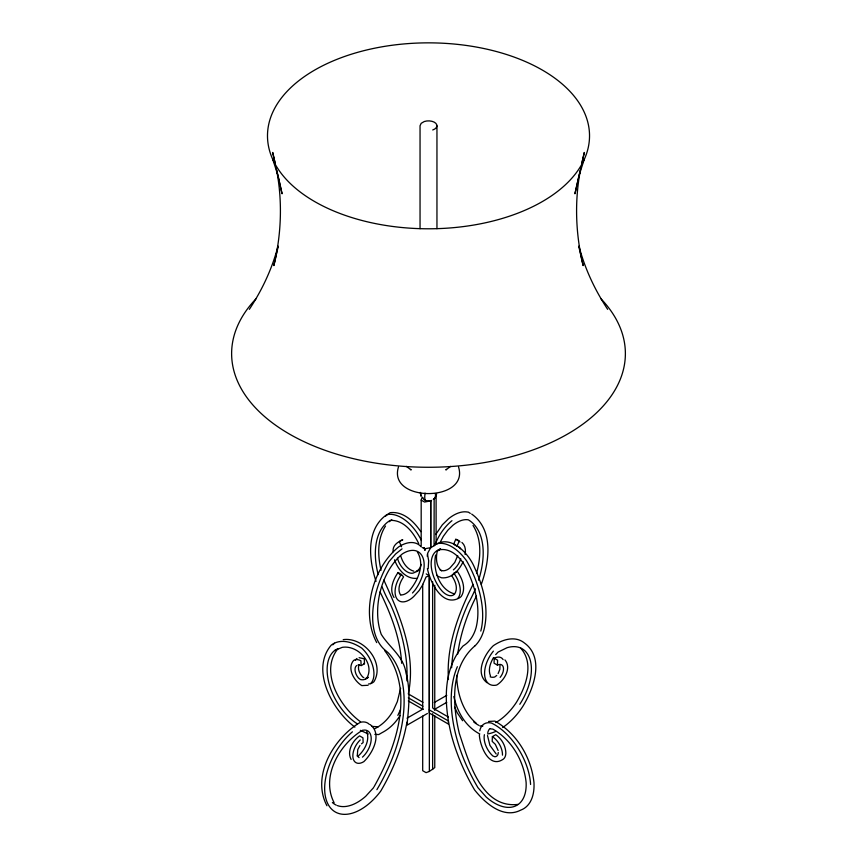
<?xml version="1.0" encoding="UTF-8"?>
<svg xmlns="http://www.w3.org/2000/svg" width="857" height="857" viewBox="0 0 857 857"><rect width="100%" height="100%" fill="white"/><g stroke="black" fill="none" stroke-linecap="round" stroke-linejoin="round"><path stroke-width="1.29" d="M412.496 593.001L414.917 590.248A29.127 16.819 -60 0 0 423.101 558.153A29.127 16.819 -60 0 0 402.329 553.933C381.258 571.523 371.906 608.341 381.226 634.276C389.292 647.356 403.679 656.323 405.993 672.991C410.674 690.11 408.778 707.893 406.968 725.226L427.418 713.463M503.134 659.622A14.912 8.613 -60 0 0 494.221 658.251L494.05 663.189L497.424 665.139L499.063 664.518A8.977 5.185 -60 0 1 503.498 668.31A8.977 5.185 -60 0 1 500.113 677.405M479.352 734.76C479.759 745.536 488.758 768.333 502.459 759.698A14.912 8.613 60 0 0 505.855 753.207C505.748 745.89 501.731 738.83 495.753 734.695L492.368 736.645L492.197 741.391L495.335 744.337L498.131 750.539M497.424 665.139L497.606 660.201L494.221 658.251M428.211 568.545L428.671 560.714L427.429 553.986M393.138 551.769C392.302 545.395 397.702 541.956 402.779 539.867A20.043 11.57 60 0 0 399.983 541.056M400.637 688.257L397.327 701.647L393.384 710.324A122.058 70.467 60 0 1 375.302 728.439L374.863 728.729M437.284 551.094C435.806 557.832 435.913 566.07 441.58 570.901M465.115 554.533C465.929 550.323 465.362 545.373 461.923 542.449M457.713 654.02C460.466 633.784 467.14 614.169 476.46 596.043M427.204 556.214L427.825 552.861L430.707 547.698L430.707 500.917L431.51 500.445C428.704 501.463 423.304 501.206 422.801 497.467M435.602 555.036C432.689 569.123 439.052 589.466 454.071 593.772M406.979 722.097C402.619 746.479 393.277 769.768 380.754 791.075A51.206 29.567 -60 0 1 327.631 803.395A51.206 29.567 -60 0 1 352.42 731.824M580.939 167.394C574.308 199.767 575.422 233.522 583.156 265.606L578.764 246.355M581.774 163.666L584.303 152.45L581.646 164.094M278.236 246.355L273.844 265.606C281.578 233.522 282.692 199.767 276.061 167.394M398.462 467.011C387.364 502.438 469.636 502.438 458.538 467.011M580.178 170.564L574.929 193.789L578.989 175.739L584.046 159.884A161.03 92.974 0 0 0 386.818 46.021A161.03 92.974 0 0 0 314.637 201.556A161.03 92.974 0 0 0 584.046 159.884M476.567 573.354C480.734 557.757 482.095 539.653 473.021 525.47M278 246.28C272.119 268.744 262.124 289.987 249.344 309.334M421.183 546.873L421.183 500.092L422.18 497.167M457.713 555.593L454.767 562.428L450 567.934A14.558 8.409 -60 0 1 442.266 570.676A29.127 16.819 -60 0 1 440.123 570.034M481.291 584.356C489.336 562.063 493.943 529.744 471.682 514.071M421.28 564.42L419.962 568.052L416.952 571.458L412.892 573.183A14.558 8.409 60 0 1 397.444 558.111M359.115 664.582C357.133 669.113 359.865 674.33 363.218 677.448L363.839 677.598M456.995 546.22L459.127 541.26L455.753 539.31L453.61 544.27L456.995 546.22A14.558 8.409 -60 0 1 460.53 548.791M473.021 584.41C458.345 613.837 446.208 646.028 448.436 679.494M397.852 715.413L400.455 709.682M498.099 673.581L499.856 669.349L499.985 665.482M435.699 534.522L442.362 524.784L448.575 518.731A35.576 20.536 -60 0 1 467.472 512.036L468.308 512.122A79.283 45.775 -60 0 1 470.311 513.418M439.802 543.038L443.326 536.321L447.783 530.269L452.86 525.309A29.127 16.819 -60 0 1 468.34 519.824A72.62 41.929 -60 0 1 478.581 580.2M463.144 561.614C459.352 570.066 451.725 578.829 441.548 577.8L438.163 576.365A35.576 20.536 -60 0 1 436.524 574.94M373.952 786.951C396.32 747.411 415.774 690.892 384.793 650.795M376.898 789.683L377.326 788.901A122.058 70.467 -60 0 0 388.167 652.745L384.086 649.252A79.283 45.775 -60 0 1 388.874 561.764L395.613 553.986L402.062 548.834M493.536 657.576C490.354 662.9 487.89 669.724 490.44 675.777M385.5 526.027C377.101 539.064 377.691 555.7 381.044 570.259M434.081 498.967L433.342 499.385L434.145 498.924L434.081 545.748L430.707 547.698M434.585 544.848L436.106 542.16L436.106 495.378M400.648 595.112C396.952 589.38 400.058 582.01 403.561 576.954L401.43 574.447L398.055 572.508C393.234 579.461 388.949 589.605 394.038 597.5M359.994 745.504L357.765 749.586L357.326 755.424M427.418 568.577C429.935 581.796 442.169 607.152 458.87 598.154A20.043 11.57 60 0 0 461.291 596.322C466.379 588.438 462.094 578.293 457.274 571.33L453.899 573.279L451.757 575.786C455.271 580.842 458.377 588.213 454.681 593.944A14.558 8.409 60 0 1 440.412 589.08A29.127 16.819 60 0 1 438.098 550.098L440.348 548.801M373.513 787.733L365.778 796.228A44.853 25.892 -60 0 1 337.379 805.591M495.667 654.641L498.099 652.081L507.087 647.699A44.853 25.892 -60 0 1 530.601 661.529A44.853 25.892 -60 0 1 519.803 704.283M496.739 675.455L494.693 677.03A17.14 9.898 -60 0 1 490.161 676.805M474.617 646.135C450.064 667.507 452.357 704.733 459.352 733.571C468.447 760.587 481.12 808.74 517.949 804.412M361.493 743.833L363.132 742.558L362.95 737.823L359.576 735.874C352.591 740.823 346.667 751.139 351.102 759.452M450.664 466.39L445.79 469.904L446.593 469.454M389.196 521.731L391.82 519.76M434.145 545.705C449.893 533.3 468.8 553.161 474.617 567.763C483.348 586.691 489.079 608.352 484.162 629.113A79.283 45.775 60 0 1 474.682 646.178M437.948 550.805L440.594 548.812M416.952 571.458L419.202 570.162M401.43 574.447A20.043 11.57 -60 0 0 396.491 598.111A20.043 11.57 -60 0 0 413.717 596.536L419.009 590.698L422.394 585.352L426.068 576.954L429.357 575.733L429.357 771.429L426.068 772.65L422.694 770.7L422.694 716.12M357.165 723.747A44.853 25.892 60 0 1 329.731 685.879A44.853 25.892 60 0 1 334.616 650.527L337.99 648.578C319.254 671.931 339.95 706.821 360.54 721.798M359.094 657.683L364.311 658.808L364.482 663.757L361.097 665.707L360.926 660.758A14.912 8.613 60 0 0 353.609 660.447C346.764 668.406 354.08 680.929 361.793 685.6L368.103 685.279M364.996 679.312L368.371 677.373L366.239 677.844M429.261 771.482L434.756 767.636L434.756 715.713M407.011 718.187L422.93 709.039M434.285 702.504L446.786 695.327M434.242 709.542L446.743 702.354M416.266 571.233L419.309 569.948M334.616 650.527L342.2 647.356C357.84 644.7 375.302 663.511 366.764 678.144A17.14 9.898 60 0 1 360.465 679.547L358.419 677.973A8.977 5.185 60 0 1 356.694 665.514M488.565 721.433L494.885 721.112C516.996 733.506 531.308 757.577 533.965 782.537A51.206 29.567 60 0 1 520.799 810.079C503.284 819.303 484.955 802.988 474.574 789.908C464.419 772.628 456.406 754.085 451.285 734.685C444.194 705.482 441.966 670.067 463.112 645.921A72.62 41.929 60 0 0 476.235 627.035C480.734 608.02 475.485 588.181 467.483 570.837C462.801 559.728 451.5 546.562 438.098 550.098M357.069 755.981L358.483 755.767C364.857 749.864 369.988 740.244 366.742 731.535M482.866 726.061L479.856 725.922M391.049 512.593C403.904 511.543 414.167 521.838 420.83 531.683M357.969 665.021L360.283 665.396M416.984 578.357C405.961 579.353 397.766 569.284 394.574 559.792M371.788 726.404L378.248 726.779M374.82 734.342L378.73 734.567L382.104 732.617A129.075 74.527 60 0 0 400.005 715.552M343.218 639.633C364.043 636.805 385.222 662.922 373.952 681.701A23.878 13.787 60 0 1 368.51 683.982M490.44 728.868L492.871 729.114C511.768 739.966 523.788 760.823 526.102 782.248A44.853 25.892 60 0 1 486.176 797.01L478.002 787.733A122.058 70.467 60 0 1 457.359 666.692M424.986 493.171L425.147 493.214A8.174 2.55 -76.6 0 0 425.147 499.845L425.629 500.531M413.845 571.201C407.043 569.273 402.683 562.653 400.819 556.161M363.657 663.447L364.482 663.757M360.336 730.346L368.296 733.967M410.407 469.454L411.21 469.904L406.336 466.39M421.183 500.092L424.558 502.041L430.771 500.874L430.771 547.655L424.558 548.823L422.308 547.527M426.218 573.922L429.357 575.733M422.93 702.354L408.328 693.924C416.47 654.105 399.983 615.465 383.829 580.05M448.35 717.03L432.635 707.957L432.635 581.796M408.328 697.823L422.919 706.243M429.261 709.907L448.35 720.93L448.35 724.047L429.261 713.024L429.261 575.786M408.328 700.94L422.919 709.36M487.044 682.761C474.66 673.388 484.344 654.212 493.364 645.664A51.206 29.567 -60 0 1 523.981 642.675C545.063 657.437 533.729 688.749 522.652 706.65A51.206 29.567 -60 0 1 502.63 727.55M370.138 724.551C382.522 733.924 372.838 753.099 363.818 761.659A14.912 8.613 -60 0 1 352.998 757.824A14.912 8.613 -60 0 1 360.24 739.934M358.022 756.752L359.083 757.609M354.894 727.111C332.677 710.667 310.138 670.078 331.177 645.192A51.206 29.567 60 0 1 361.793 648.171A23.878 13.787 60 0 1 370.578 683.65M476.235 723.244C462.501 711.503 457.049 692.874 456.674 675.337M496.214 754.021L489.915 745.354L487.494 735.552M504.923 659.89C511.768 667.839 504.452 680.362 496.739 685.032A23.878 13.787 -60 0 1 484.676 675.37A23.878 13.787 -60 0 1 493.396 651.127M398.055 572.508L400.187 575.004M520.542 648.01C534.639 663.404 525.791 686.768 516.428 702.333A44.853 25.892 -60 0 1 495.764 722.558M462.619 720.748L457.306 712.895L454.703 707.164M607.656 309.334C594.876 289.987 584.881 268.744 579 246.28M376.694 642.611C360.604 612.455 372.709 567.987 398.676 546.884A35.576 20.536 -60 0 1 420.433 546.07M417.37 551.983C425.179 564.581 417.852 580.864 409.121 591.051A14.558 8.409 -60 0 1 401.258 594.94M418.73 543.606C413.47 532.476 403.829 519.717 390.192 520.392A72.62 41.929 60 0 0 378.183 574.629M421.141 496.16L420.444 492.421M334.112 802.72C320.636 776.742 339.426 744.122 362.457 730.282L364.889 730.035A17.14 9.898 -60 0 1 371.145 740.212A17.14 9.898 -60 0 1 362.49 757.149M326.945 805.751C311.027 775.928 333.951 737.716 360.443 722.28A23.878 13.787 -60 0 1 369.228 724.229M380.058 591.93C391.028 614.308 400.23 638.154 401.644 663.286M399.405 541.817L401.537 546.787M376.041 581.389C368.917 559.9 365.607 529.315 386.839 514.629L387.675 514.543A35.576 20.536 60 0 1 421.44 540.51M424.172 547.741L424.997 550.173M424.108 547.784L424.922 550.205M272.954 159.884L278.011 175.739L282.071 193.789L276.822 170.564M420.926 495.86L420.38 492.968M275.354 164.094L272.697 152.45L275.226 163.666M436.952 125.754L436.952 228.69M434.756 585.245L434.756 710.389M432.635 713.731L432.635 769.532M422.694 584.324L422.694 709.467M420.048 228.69L420.048 125.754L421.183 123.312L424.279 121.523A8.452 4.885 0 0 1 435.817 123.312A8.452 4.885 0 0 1 432.721 129.975M600.939 298.75A196.885 113.67 0 0 1 428.5 467.269A196.885 113.67 0 0 1 256.061 298.75M435.292 493.525A8.12 5.742 45 0 1 433.471 499.32M436.556 493.525A8.12 6.577 11.7 0 1 436.288 495.228L435.785 496.374A8.12 6.149 34.7 0 1 433.824 498.892M479.802 733.999A129.075 74.527 -60 0 1 453.835 696.516M451.628 667.774A129.075 74.527 -60 0 1 468.34 603.253A72.62 41.929 -60 0 0 475.421 588.813M530.59 784.487A51.206 29.567 60 0 0 491.511 723.062A23.878 13.787 60 0 0 479.738 730.828M336.298 805.141A44.853 25.892 -60 0 1 332.377 802.527M495.871 731.364A51.206 29.567 -60 0 1 487.515 733.988M453.899 573.279A20.043 11.57 60 0 1 457.917 598.272M484.387 734.685A17.14 9.898 60 0 0 492.839 755.97L494.885 756.763A8.977 5.185 60 0 0 498.281 752.532M487.772 732.735A17.14 9.898 60 0 1 489.915 728.557M385.446 516.278A79.283 45.775 60 0 1 390.224 512.679M480.788 631.063A79.283 45.775 60 0 0 466.454 560.596L465.63 559.546A35.576 20.536 60 0 0 435.077 544.409M492.368 736.645A14.912 8.613 60 0 1 502.481 755.146M355.398 660.19A14.912 8.613 60 0 1 356.983 658.497M455.753 539.31A20.043 11.57 -60 0 1 460.016 541.935M435.024 544.752A35.576 20.536 -60 0 1 451.95 520.681M478.806 725.354A122.058 70.467 -60 0 1 473.803 722.044M460.766 558.7A14.558 8.409 -60 0 1 453.385 569.884M332.805 644.828A51.206 29.567 60 0 1 334.551 643.243M382.126 586.927A72.62 41.929 60 0 0 390.192 603.821A129.075 74.527 60 0 1 406.893 680.865"/></g></svg>
